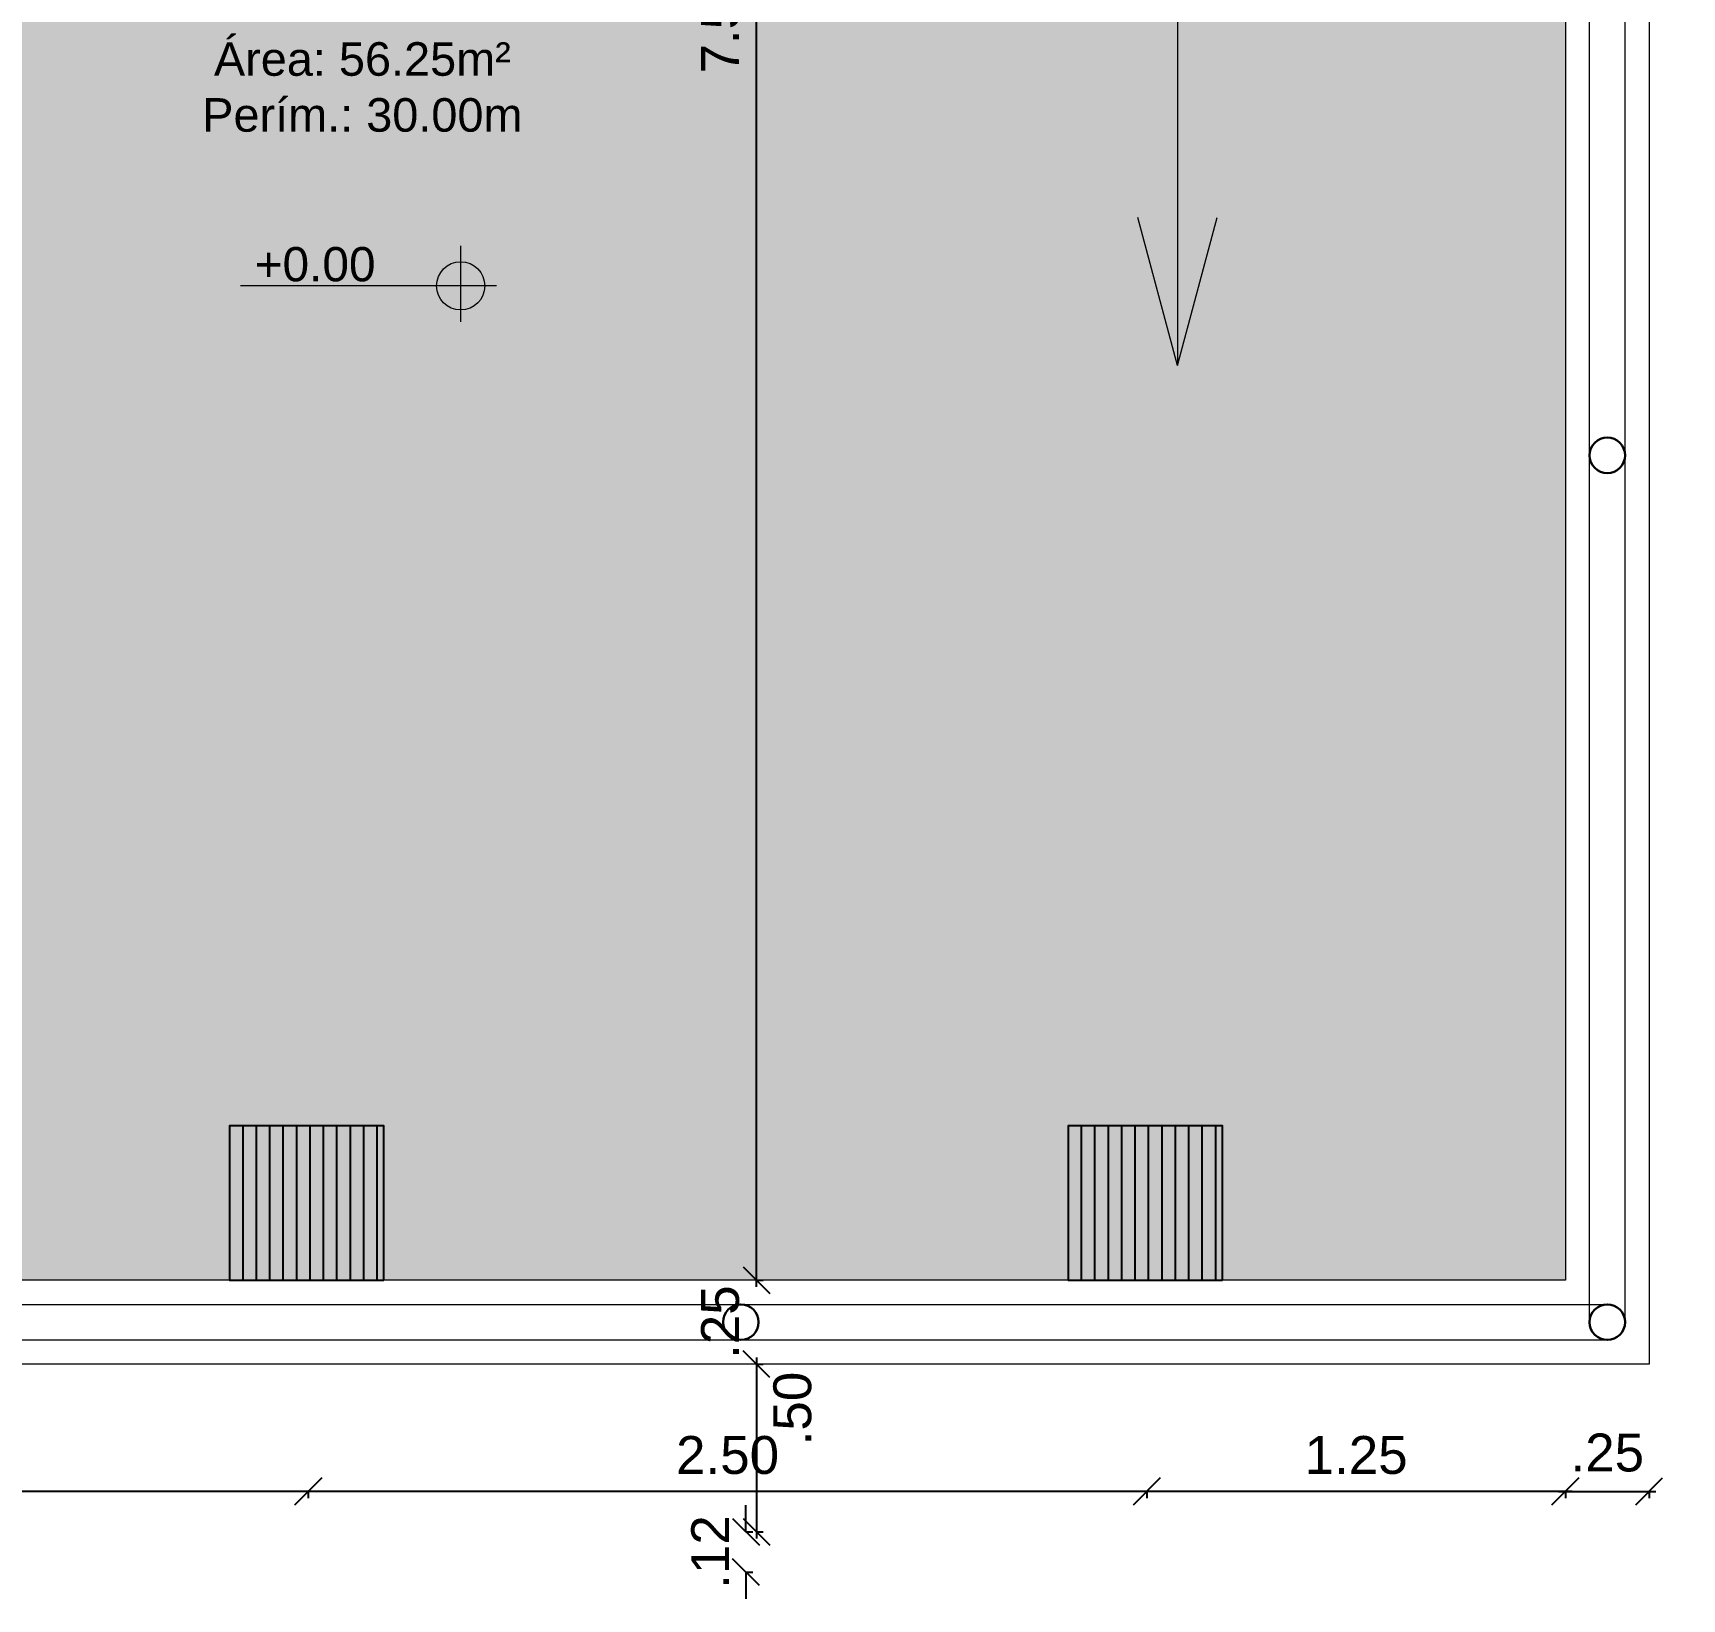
# Model space of a CAD drawing. Header units: millimetres. Extents: x 208240.8 to 208296.7, y 9278566.6 to 9278583.
# Drawn here: x 208265.98 to 208270.896, y 9278567.359 to 9278572.026 of the extents above; entities that cross this region are included whole.
import ezdxf

# ---------------------------------------------------------------- set-up
doc = ezdxf.new("R2010")
doc.units = ezdxf.units.MM
doc.header["$LTSCALE"] = 0.3
doc.header["$MEASUREMENT"] = 0
for name, color, linetype, lineweight in [('A-COTAS', 12, 'Continuous', 9), ('A-HACHU', 9, 'Continuous', 0), ('A-PAREDE', 5, 'Continuous', 30), ('A-VISTA01', 1, 'Continuous', 20), ('A-VISTA04', 4, 'Continuous', 9)]:
    doc.layers.add(name, color=color, linetype=linetype, lineweight=lineweight)
doc.layers.add('A-TEXTO1', color=7, linetype='Continuous', lineweight=13, true_color=0x000000)
doc.layers.add('PH-GRELHA_INT', color=7, linetype='Continuous', true_color=0x1f2df4)
doc.styles.add('A2 Arquitetos', font='arial.ttf')
doc.styles.add('R60_1-75', font='arial.ttf')
doc.dimstyles.new('1-75', dxfattribs={"dimtxt": 0.113, "dimasz": 0.08, "dimexe": 0.02, "dimexo": 0.1, "dimgap": 0.05, "dimtad": 1, "dimzin": 4, "dimdsep": 46, "dimtxsty": 'R60_1-75', "dimblk1": 'OBLIQUE', "dimblk2": 'OBLIQUE', "dimsah": 1, "dimcen": 0.09, "dimdle": 0.02, "dimclrd": 7, "dimclre": 7, "dimclrt": 12, "dimadec": 0, "dimazin": 0, "dimtfac": 1, "dimtix": 1, "dimtofl": 0, "dimtmove": 2, "dimatfit": 0, "dimldrblk": 'OBLIQUE', "dimfxl": 0.1, "dimfxlon": 1, "dimtolj": 1, "dimtzin": 0, "dimarcsym": 0})

# ---------------------------------------------------------------- blocks, each defined once
blk = doc.blocks.new('grelha')
at = {"layer": 'PH-GRELHA_INT'}
blk.add_lwpolyline([(208411.8469, 9278578.931), (208411.8469, 9278579.391), (208411.3869, 9278579.391), (208411.3869, 9278578.931)], close=True, dxfattribs=at)
for points in [[(208411.4269, 9278578.931), (208411.4269, 9278579.391)], [(208411.4669, 9278578.931), (208411.4669, 9278579.391)], [(208411.5069, 9278578.931), (208411.5069, 9278579.391)], [(208411.5469, 9278578.931), (208411.5469, 9278579.391)], [(208411.5869, 9278578.931), (208411.5869, 9278579.391)], [(208411.6269, 9278578.931), (208411.6269, 9278579.391)], [(208411.6669, 9278578.931), (208411.6669, 9278579.391)], [(208411.7069, 9278578.931), (208411.7069, 9278579.391)], [(208411.7469, 9278578.931), (208411.7469, 9278579.391)], [(208411.7869, 9278578.931), (208411.7869, 9278579.391)], [(208411.8269, 9278578.931), (208411.8269, 9278579.391)]]:
    blk.add_lwpolyline(points, dxfattribs=at)
blk = doc.blocks.new('Curbov')
at = {"layer": 'A-HACHU', "true_color": 0xc7c8ca}
h = blk.add_hatch(dxfattribs=at)
h.set_pattern_fill('AR-B88', color=9, scale=0.02)
h.set_pattern_definition([(0, (-4e-09, -40.3163), (0, 0.16), []), (90, (-4e-09, -40.3163), (-0.08, 0.16), [0.16, -0.16])])
h.paths.add_polyline_path([(208193.0803, 9278575.8091), (208197.8303, 9278575.8091), (208197.8303, 9278576.0591), (208197.3803, 9278576.0591), (208197.3803, 9278578.1591), (208197.8303, 9278578.1591), (208197.8303, 9278578.4091), (208197.8303, 9278579.0591), (208192.4303, 9278579.0591), (208192.4303, 9278581.4091), (208199.9303, 9278581.4091), (208199.9303, 9278578.4091), (208199.9303, 9278578.1591), (208200.1803, 9278578.1591), (208200.6803, 9278578.1591), (208200.9303, 9278578.1591), (208213.5524, 9278578.1591), (208213.5524, 9278577.3591), (208211.2604, 9278576.0591), (208208.6803, 9278576.0591), (208208.4303, 9278576.0591), (208208.4303, 9278568.3091), (208201.5803, 9278568.3091), (208201.5803, 9278575.8091), (208206.3303, 9278575.8091), (208206.3303, 9278576.0591), (208200.9303, 9278576.0591), (208200.6803, 9278576.0591), (208200.1803, 9278576.0591), (208199.9303, 9278576.0591), (208199.9303, 9278575.8091), (208199.9303, 9278572.1841), (208199.9303, 9278571.9341), (208199.9303, 9278568.3091), (208193.0803, 9278568.3091)])
h.paths.add_polyline_path([(208192.4303, 9278578.1591), (208197.3803, 9278578.1591), (208197.3803, 9278576.0591), (208192.4303, 9278576.0591)], flags=17)
at = {"layer": 'A-TEXTO1'}
h = blk.add_hatch(color=256, dxfattribs=at)
h.dxf.hatch_style = 1
h.paths.add_polyline_path([(208205.1369, 9278571.2007), (208205.1369, 9278571.2726), (208205.0651, 9278571.2726, 0.414214)])
h.paths.add_polyline_path([(208205.1369, 9278571.2726), (208205.2088, 9278571.2726, 0.414214), (208205.1369, 9278571.3444)])
at = {"layer": 'A-PAREDE'}
for centre in [(208208.5553, 9278570.7674), (208205.972, 9278568.1841), (208208.5553, 9278568.1841)]:
    blk.add_circle(centre, 0.053, dxfattribs=at)
at = {"layer": 'A-TEXTO1', "linetype": 'Continuous', "lineweight": 13}
for p, q in [((208207.2738, 9278572.2044), (208207.2738, 9278571.0355)), ((208207.2738, 9278571.0355), (208207.1557, 9278571.4762)), ((208207.2738, 9278571.0355), (208207.3919, 9278571.4762))]:
    blk.add_line(p, q, dxfattribs=at)
at = {"layer": 'A-TEXTO1'}
for p, q in [((208205.1369, 9278571.1651), (208205.1369, 9278571.3923)), ((208205.2434, 9278571.2726), (208204.4805, 9278571.2726))]:
    blk.add_line(p, q, dxfattribs=at)
blk.add_circle((208205.1369, 9278571.2726), 0.0719, dxfattribs=at)
at = {"layer": 'A-VISTA01'}
for p, q in [((208208.4303, 9278576.0591), (208208.4303, 9278568.3091)), ((208208.6803, 9278576.0591), (208208.6803, 9278568.0591)), ((208208.4303, 9278568.3091), (208200.9303, 9278568.3091)), ((208208.6803, 9278568.0591), (208200.9303, 9278568.0591))]:
    blk.add_line(p, q, dxfattribs=at)
at = {"layer": 'A-VISTA04'}
for p, q in [((208208.5023, 9278568.1841), (208208.5023, 9278575.9241)), ((208208.6083, 9278568.1841), (208208.6083, 9278575.9341)), ((208200.9303, 9278568.2371), (208208.5553, 9278568.2371)), ((208200.9303, 9278568.1311), (208208.5553, 9278568.1311))]:
    blk.add_line(p, q, dxfattribs=at)
at = {"layer": 'A-COTAS', "color": 1, "lineweight": 30}
for p in [(-206.9389, -10.6219), (-204.4389, -10.6219)]:
    blk.add_blockref('grelha', p, dxfattribs=at)
at = {"layer": 'A-TEXTO1', "ltscale": 0.0005, "style": 'A2 Arquitetos'}
blk.add_text('+0.00', height=0.102, dxfattribs=at).set_placement((208204.5226, 9278571.2862))
at = {"layer": 'A-TEXTO1', "ltscale": 0.0005, "insert": (208205.7899, 9278572.378), "char_height": 0.1275, "attachment_point": 3, "style": 'A2 Arquitetos'}
blk.add_mtext_dynamic_manual_height_columns('\\pxqc;CURRAL DE MATANÇA\\P{\\H0.78431x;15 BOVINOS}\\P{\\H0.78431x;Área: 56.25m²\\PPerím.: 30.00m}', width=1.892241, gutter_width=30.3147, heights=[0], dxfattribs=at)
blk = doc.blocks.new('_Oblique')
at = {"color": 0, "linetype": 'ByBlock', "lineweight": -2}
blk.add_line((-0.5, -0.5), (0.5, 0.5), dxfattribs=at)
blk = doc.blocks.new('*D170')
at = {"layer": 'A-COTAS', "color": 7, "lineweight": -2, "transparency": 16777216}
for p, q in [((208270.528, 9278567.6798), (208270.818, 9278567.6798)), ((208270.548, 9278567.6805), (208270.548, 9278567.6598)), ((208270.798, 9278567.6805), (208270.798, 9278567.6598))]:
    blk.add_line(p, q, dxfattribs=at)
at = {"layer": 'DEFPOINTS', "color": 0, "transparency": 16777216}
for p in [(208270.548, 9278568.3091), (208270.798, 9278568.0591), (208270.798, 9278567.6798)]:
    blk.add_point(p, dxfattribs=at)
at = {"layer": 'A-COTAS', "color": 7, "lineweight": -2, "transparency": 16777216, "xscale": 0.08, "yscale": 0.08, "zscale": 0.08, "rotation": 180}
blk.add_blockref('_Oblique', (208270.548, 9278567.6798), dxfattribs=at)
at = {"layer": 'A-COTAS', "color": 7, "lineweight": -2, "transparency": 16777216, "xscale": 0.08, "yscale": 0.08, "zscale": 0.08}
blk.add_blockref('_Oblique', (208270.798, 9278567.6798), dxfattribs=at)
at = {"layer": 'A-COTAS', "color": 12, "transparency": 16777216, "insert": (208270.673, 9278567.7949), "char_height": 0.113, "attachment_point": 5, "style": 'R60_1-75'}
blk.add_mtext('\\A1;.25', dxfattribs=at)
blk = doc.blocks.new('*D171')
at = {"layer": 'A-COTAS', "color": 7, "lineweight": -2, "transparency": 16777216}
for p, q in [((208268.1052, 9278567.5591), (208268.1052, 9278567.6391)), ((208268.1052, 9278567.5591), (208268.1252, 9278567.5591)), ((208268.1052, 9278567.4391), (208268.1252, 9278567.4391)), ((208268.1052, 9278567.4391), (208268.1052, 9278567.3591))]:
    blk.add_line(p, q, dxfattribs=at)
at = {"layer": 'DEFPOINTS', "color": 0, "transparency": 16777216}
for p in [(208268.0083, 9278567.5591), (208268.0083, 9278567.4391), (208268.1052, 9278567.4391)]:
    blk.add_point(p, dxfattribs=at)
at = {"layer": 'A-COTAS', "color": 7, "lineweight": -2, "transparency": 16777216, "xscale": 0.08, "yscale": 0.08, "zscale": 0.08}
for p, rotation in [((208268.1052, 9278567.5591), 270), ((208268.1052, 9278567.4391), 90)]:
    blk.add_blockref('_Oblique', p, dxfattribs=dict(at, rotation=rotation))
at = {"layer": 'A-COTAS', "color": 12, "transparency": 16777216, "insert": (208267.9985, 9278567.4991), "char_height": 0.113, "attachment_point": 5, "rotation": 90, "style": 'R60_1-75'}
blk.add_mtext('\\A1;.12', dxfattribs=at)
blk = doc.blocks.new('*D172')
at = {"layer": 'A-COTAS', "color": 7, "lineweight": -2, "transparency": 16777216}
for p, q in [((208268.1363, 9278568.0791), (208268.1363, 9278567.5391)), ((208268.1363, 9278568.0591), (208268.1563, 9278568.0591)), ((208268.1363, 9278567.5591), (208268.1563, 9278567.5591))]:
    blk.add_line(p, q, dxfattribs=at)
at = {"layer": 'DEFPOINTS', "color": 0, "transparency": 16777216}
for p in [(208268.0394, 9278568.0591), (208268.0394, 9278567.5591), (208268.1363, 9278567.5591)]:
    blk.add_point(p, dxfattribs=at)
at = {"layer": 'A-COTAS', "color": 7, "lineweight": -2, "transparency": 16777216, "xscale": 0.08, "yscale": 0.08, "zscale": 0.08}
for p, rotation in [((208268.1363, 9278568.0591), 90), ((208268.1363, 9278567.5591), 270)]:
    blk.add_blockref('_Oblique', p, dxfattribs=dict(at, rotation=rotation))
at = {"layer": 'A-COTAS', "color": 12, "transparency": 16777216, "insert": (208268.244, 9278567.9267), "char_height": 0.113, "attachment_point": 5, "rotation": 90, "style": 'R60_1-75'}
blk.add_mtext('\\A1;.50', dxfattribs=at)
blk = doc.blocks.new('*D174')
at = {"layer": 'A-COTAS', "color": 7, "lineweight": -2, "transparency": 16777216}
for p, q in [((208268.1363, 9278568.3091), (208268.1363, 9278568.3891)), ((208268.1356, 9278568.3091), (208268.1563, 9278568.3091)), ((208268.1363, 9278568.0591), (208268.1563, 9278568.0591)), ((208268.1363, 9278568.0591), (208268.1363, 9278567.9791))]:
    blk.add_line(p, q, dxfattribs=at)
at = {"layer": 'DEFPOINTS', "color": 0, "transparency": 16777216}
for p in [(208267.7894, 9278568.3091), (208268.1363, 9278568.3091), (208268.0394, 9278568.0591)]:
    blk.add_point(p, dxfattribs=at)
at = {"layer": 'A-COTAS', "color": 7, "lineweight": -2, "transparency": 16777216, "xscale": 0.08, "yscale": 0.08, "zscale": 0.08}
for p, rotation in [((208268.1363, 9278568.3091), 270), ((208268.1363, 9278568.0591), 90)]:
    blk.add_blockref('_Oblique', p, dxfattribs=dict(at, rotation=rotation))
at = {"layer": 'A-COTAS', "color": 12, "transparency": 16777216, "insert": (208268.0286, 9278568.1841), "char_height": 0.113, "attachment_point": 5, "rotation": 90, "style": 'R60_1-75'}
blk.add_mtext('\\A1;.25', dxfattribs=at)
blk = doc.blocks.new('*D176')
at = {"layer": 'A-COTAS', "color": 7, "lineweight": -2, "transparency": 16777216}
for p, q in [((208268.1363, 9278568.2891), (208268.1363, 9278575.8291)), ((208268.1363, 9278575.8091), (208268.1563, 9278575.8091)), ((208268.1356, 9278568.3091), (208268.1563, 9278568.3091))]:
    blk.add_line(p, q, dxfattribs=at)
at = {"layer": 'DEFPOINTS', "color": 0, "transparency": 16777216}
for p in [(208268.0394, 9278575.8091), (208268.1363, 9278575.8091), (208267.7894, 9278568.3091)]:
    blk.add_point(p, dxfattribs=at)
at = {"layer": 'A-COTAS', "color": 7, "lineweight": -2, "transparency": 16777216, "xscale": 0.08, "yscale": 0.08, "zscale": 0.08}
for p, rotation in [((208268.1363, 9278575.8091), 90), ((208268.1363, 9278568.3091), 270)]:
    blk.add_blockref('_Oblique', p, dxfattribs=dict(at, rotation=rotation))
at = {"layer": 'A-COTAS', "color": 12, "transparency": 16777216, "insert": (208268.0286, 9278572.0591), "char_height": 0.113, "attachment_point": 5, "rotation": 90, "style": 'R60_1-75'}
blk.add_mtext('\\A1;7.50', dxfattribs=at)
blk = doc.blocks.new('*D280')
at = {"layer": 'A-COTAS', "color": 7, "lineweight": -2, "transparency": 16777216}
for p, q in [((208270.568, 9278567.6798), (208269.2803, 9278567.6798)), ((208269.3003, 9278567.6805), (208269.3003, 9278567.6598)), ((208270.548, 9278567.6805), (208270.548, 9278567.6598))]:
    blk.add_line(p, q, dxfattribs=at)
at = {"layer": 'DEFPOINTS', "color": 0, "transparency": 16777216}
for p in [(208269.3003, 9278568.0591), (208270.548, 9278568.0591), (208269.3003, 9278567.6798)]:
    blk.add_point(p, dxfattribs=at)
at = {"layer": 'A-COTAS', "color": 7, "lineweight": -2, "transparency": 16777216, "xscale": 0.08, "yscale": 0.08, "zscale": 0.08, "rotation": 180}
blk.add_blockref('_Oblique', (208269.3003, 9278567.6798), dxfattribs=at)
at = {"layer": 'A-COTAS', "color": 7, "lineweight": -2, "transparency": 16777216, "xscale": 0.08, "yscale": 0.08, "zscale": 0.08}
blk.add_blockref('_Oblique', (208270.548, 9278567.6798), dxfattribs=at)
at = {"layer": 'A-COTAS', "color": 12, "transparency": 16777216, "insert": (208269.9242, 9278567.7875), "char_height": 0.113, "attachment_point": 5, "style": 'R60_1-75'}
blk.add_mtext('\\A1;1.25', dxfattribs=at)
blk = doc.blocks.new('*D282')
at = {"layer": 'A-COTAS', "color": 7, "lineweight": -2, "transparency": 16777216}
for p, q in [((208266.8203, 9278567.6798), (208264.2803, 9278567.6798)), ((208264.3003, 9278567.6805), (208264.3003, 9278567.6598)), ((208266.8003, 9278567.6805), (208266.8003, 9278567.6598))]:
    blk.add_line(p, q, dxfattribs=at)
at = {"layer": 'DEFPOINTS', "color": 0, "transparency": 16777216}
for p in [(208264.3003, 9278568.3091), (208266.8003, 9278568.0591), (208264.3003, 9278567.6798)]:
    blk.add_point(p, dxfattribs=at)
at = {"layer": 'A-COTAS', "color": 7, "lineweight": -2, "transparency": 16777216, "xscale": 0.08, "yscale": 0.08, "zscale": 0.08, "rotation": 180}
blk.add_blockref('_Oblique', (208264.3003, 9278567.6798), dxfattribs=at)
at = {"layer": 'A-COTAS', "color": 7, "lineweight": -2, "transparency": 16777216, "xscale": 0.08, "yscale": 0.08, "zscale": 0.08}
blk.add_blockref('_Oblique', (208266.8003, 9278567.6798), dxfattribs=at)
at = {"layer": 'A-COTAS', "color": 12, "transparency": 16777216, "insert": (208265.5503, 9278567.7875), "char_height": 0.113, "attachment_point": 5, "style": 'R60_1-75'}
blk.add_mtext('\\A1;2.50', dxfattribs=at)
blk = doc.blocks.new('*D283')
at = {"layer": 'A-COTAS', "color": 7, "lineweight": -2, "transparency": 16777216}
for p, q in [((208269.3203, 9278567.6798), (208266.7803, 9278567.6798)), ((208266.8003, 9278567.6805), (208266.8003, 9278567.6598)), ((208269.3003, 9278567.6805), (208269.3003, 9278567.6598))]:
    blk.add_line(p, q, dxfattribs=at)
at = {"layer": 'DEFPOINTS', "color": 0, "transparency": 16777216}
for p in [(208266.8003, 9278568.3091), (208269.3003, 9278568.0591), (208266.8003, 9278567.6798)]:
    blk.add_point(p, dxfattribs=at)
at = {"layer": 'A-COTAS', "color": 7, "lineweight": -2, "transparency": 16777216, "xscale": 0.08, "yscale": 0.08, "zscale": 0.08, "rotation": 180}
blk.add_blockref('_Oblique', (208266.8003, 9278567.6798), dxfattribs=at)
at = {"layer": 'A-COTAS', "color": 7, "lineweight": -2, "transparency": 16777216, "xscale": 0.08, "yscale": 0.08, "zscale": 0.08}
blk.add_blockref('_Oblique', (208269.3003, 9278567.6798), dxfattribs=at)
at = {"layer": 'A-COTAS', "color": 12, "transparency": 16777216, "insert": (208268.0503, 9278567.7875), "char_height": 0.113, "attachment_point": 5, "style": 'R60_1-75'}
blk.add_mtext('\\A1;2.50', dxfattribs=at)
blk = doc.blocks.new('ARQ BOVINO TGOV')
at = {"color": 6}
blk.add_blockref('Curbov', (-208201.6603, -9278575.3896), dxfattribs=at)
at = {"layer": 'A-COTAS'}
for base, p1, p2, picture, middle in [((4.3583, 0.4195), (4.0114, -7.0805), (4.2614, 0.4195), '*D176', (4.2507, -3.3305)), ((4.3583, -7.0805), (4.2614, -7.3305), (4.0114, -7.0805), '*D174', (4.2507, -7.2055)), ((4.3273, -7.9505), (4.2304, -7.8305), (4.2304, -7.9505), '*D171', (4.2205, -7.8905))]:
    dim = blk.add_linear_dim(base=base, p1=p1, p2=p2, angle=90, dimstyle='1-75', override={"dimfxl": 0.0007, "dimfxlon": 1, "dimarcsym": 1}, dxfattribs=at)
    dim.commit()
    dim.dimension.update_dxf_attribs({"geometry": picture, "text_midpoint": middle, "insert": (-208263.778, -9278575.3896)})
at = {"layer": 'A-COTAS', "color": 6}
for base, p1, p2, picture, middle in [((0.5224, -7.7098), (3.0224, -7.3305), (0.5224, -7.0805), '*D282', (1.7724, -7.6021)), ((3.0224, -7.7098), (5.5224, -7.3305), (3.0224, -7.0805), '*D283', (4.2724, -7.6021)), ((5.5224, -7.7098), (6.77, -7.3305), (5.5224, -7.3305), '*D280', (6.1462, -7.6021))]:
    dim = blk.add_linear_dim(base=base, p1=p1, p2=p2, angle=180, dimstyle='1-75', override={"dimfxl": 0.0007, "dimarcsym": 1}, dxfattribs=at)
    dim.commit()
    dim.dimension.update_dxf_attribs({"geometry": picture, "text_midpoint": middle, "insert": (-208263.778, -9278575.3896)})
at = {"layer": 'A-COTAS'}
for base, p1, p2, angle, override, picture, middle in [((7.02, -7.7098), (6.77, -7.0805), (7.02, -7.3305), 180, {"dimfxl": 0.0007, "dimarcsym": 1}, '*D170', (6.895, -7.5947)), ((4.3583, -7.8305), (4.2614, -7.3305), (4.2614, -7.8305), 90, {"dimfxl": 0.0007, "dimfxlon": 1, "dimarcsym": 1}, '*D172', (4.466, -7.4629))]:
    dim = blk.add_linear_dim(base=base, p1=p1, p2=p2, angle=angle, dimstyle='1-75', override=override, dxfattribs=at)
    dim.commit()
    dim.dimension.update_dxf_attribs({"geometry": picture, "text_midpoint": middle, "dimtype": 128, "insert": (-208263.778, -9278575.3896)})

msp = doc.modelspace()

# ---------------------------------------------------------------- block references
msp.add_blockref('ARQ BOVINO TGOV', (208263.778, 9278575.3896))

doc.saveas('drawing.dxf')
